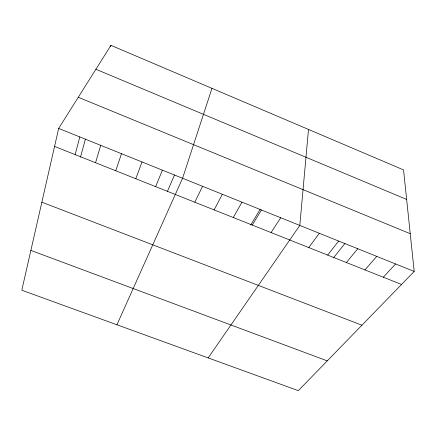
<?xml version="1.0" encoding="UTF-8"?>
<svg xmlns="http://www.w3.org/2000/svg" width="436" height="436" viewBox="0 0 436 436"><rect width="100%" height="100%" fill="white"/><g stroke="black" fill="none" stroke-linecap="round" stroke-linejoin="round"><path stroke-width="0.65" d="M308.492 129.438L299.81 225.428L208.174 357.912M58.664 128.429L21.8 290.223L298.317 390.656L414.2 271.437L403.545 169.898L110.951 45.344L58.664 128.429L414.2 271.437M75.15 154.617L79.799 136.931M80.464 157.233L85.385 139.171M110.602 46.63L110.951 45.344M95.544 162.732L100.738 145.357M211.972 88.35L182.564 178.27L116.946 324.782M115.758 170.776L121.481 153.695M135.787 178.744L142.032 161.963M155.636 186.641L162.394 170.154M167.25 191.753L174.493 175.01M194.805 202.222L202.555 186.308M214.131 209.912L222.36 194.276M233.282 217.531L241.985 202.168M250.733 224.96L260.107 209.449M252.264 225.085L261.437 209.989M271.083 232.568L280.708 217.744M308.786 247.572L319.315 233.271M327.665 255.082L338.636 241.043M333.475 257.872L344.881 243.55M346.38 262.526L357.787 248.743M364.927 269.906L376.764 256.379M383.309 277.22L395.566 263.944M30.874 250.406L327.256 360.877M41.856 202.19L361.929 325.212M54.565 146.425L401.529 284.468M78.273 97.272L410.238 233.696M95.898 69.264L406.646 199.432"/></g></svg>
